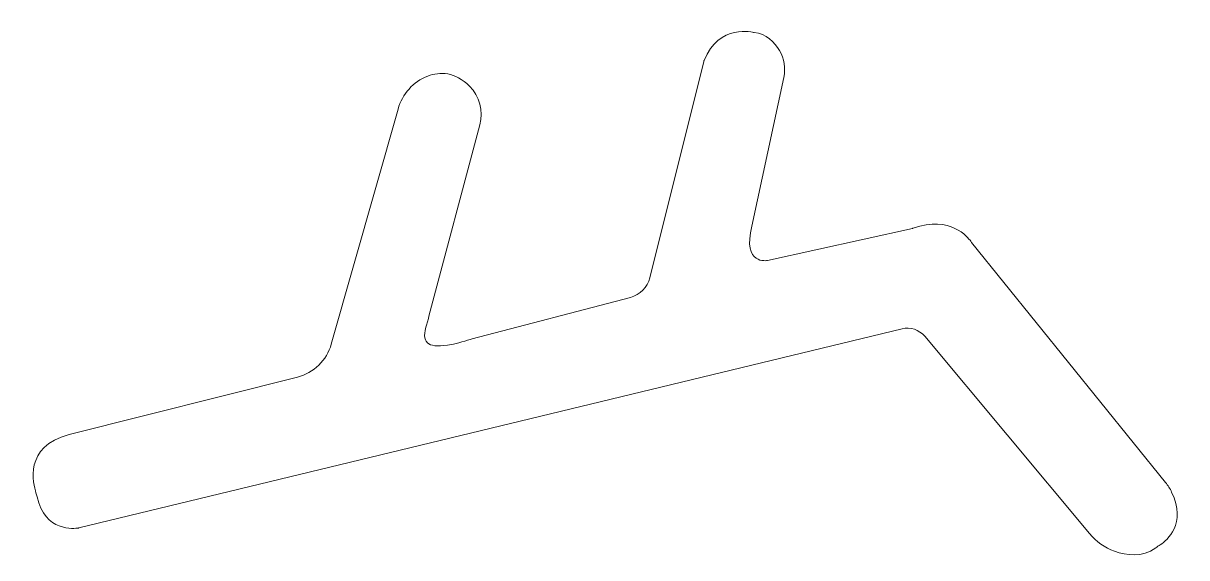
# Model space of a CAD drawing. Extents: x 18 to 577, y -292 to -34.
import ezdxf

# ---------------------------------------------------------------- set-up
doc = ezdxf.new("R2010")
doc.units = 0
doc.header["$MEASUREMENT"] = 0
doc.layers.add('Layer 1', color=7, linetype='Continuous')

msp = doc.modelspace()

# ---------------------------------------------------------------- linework, layer by layer
at = {"layer": 'Layer 1', "color": 7, "lineweight": 9, "true_color": 0xffffff}
msp.add_open_spline([(40.12, -232.33), (40.12, -232.33), (149.82, -204.62), (149.82, -204.62), (157.7, -202.63), (163.92, -196.59), (166.14, -188.77), (166.14, -188.77), (198.21, -75.73), (198.21, -75.73), (200.26, -68.52), (205.46, -62.49), (212.48, -59.86), (218.32, -57.68), (225.57, -57.63), (232.57, -64.71), (237.37, -69.58), (239.19, -76.66), (237.45, -83.27), (237.45, -83.27), (213.08, -175.37), (213.08, -175.37), (212.86, -176.2), (211.78, -179.86), (211.56, -180.69), (209.38, -189), (213.43, -190.84), (223.85, -189), (226.41, -188.55), (231.3, -186.95), (233.88, -186.28), (233.88, -186.28), (309.86, -166.33), (309.86, -166.33), (314.47, -165.12), (318.05, -161.49), (319.21, -156.87), (319.21, -156.87), (345.15, -52.76), (345.15, -52.76), (345.18, -52.62), (345.23, -52.48), (345.28, -52.35), (352.16, -34.43), (369.29, -38.89), (369.29, -38.89), (375.14, -39.44), (379.04, -43.61), (381.46, -47.58), (383.81, -51.44), (384.53, -56.08), (383.58, -60.5), (383.58, -60.5), (368.21, -132.01), (368.21, -132.01), (363.54, -151.07), (375.76, -148.55), (375.76, -148.55), (375.76, -148.55), (445.35, -133.13), (445.35, -133.13), (445.46, -133.1), (445.57, -133.07), (445.68, -133.03), (463.7, -126.73), (472.11, -137.46), (473.39, -139.3), (473.52, -139.5), (473.66, -139.69), (473.81, -139.87), (473.81, -139.87), (567.05, -255.36), (567.05, -255.36), (568.19, -256.78), (569.19, -258.32), (569.96, -259.98), (577.2, -275.39), (567.77, -283.16), (564.49, -285.28), (563.75, -285.77), (563.03, -286.28), (562.32, -286.8), (555.86, -291.58), (548.24, -290.5), (542.52, -288.45), (537.8, -286.75), (533.67, -283.74), (530.45, -279.89), (530.45, -279.89), (451.28, -185.02), (451.28, -185.02), (448.63, -181.84), (444.41, -180.45), (440.39, -181.42), (440.39, -181.42), (44.74, -277.24), (44.74, -277.24), (44.65, -277.26), (44.57, -277.28), (44.48, -277.29), (42.93, -277.52), (28.38, -279.24), (24.71, -262.26), (24.57, -261.6), (24.41, -260.94), (24.2, -260.29), (22.85, -256.23), (18.11, -237.91), (40.12, -232.33)], degree=3, knots=[0, 0, 0, 0, 1, 1, 1, 2, 2, 2, 3, 3, 3, 4, 4, 4, 5, 5, 5, 6, 6, 6, 7, 7, 7, 8, 8, 8, 9, 9, 9, 10, 10, 10, 11, 11, 11, 12, 12, 12, 13, 13, 13, 14, 14, 14, 15, 15, 15, 16, 16, 16, 17, 17, 17, 18, 18, 18, 19, 19, 19, 20, 20, 20, 21, 21, 21, 22, 22, 22, 23, 23, 23, 24, 24, 24, 25, 25, 25, 26, 26, 26, 27, 27, 27, 28, 28, 28, 29, 29, 29, 30, 30, 30, 31, 31, 31, 32, 32, 32, 33, 33, 33, 34, 34, 34, 35, 35, 35, 36, 36, 36, 36], dxfattribs=at)

doc.saveas('drawing.dxf')
